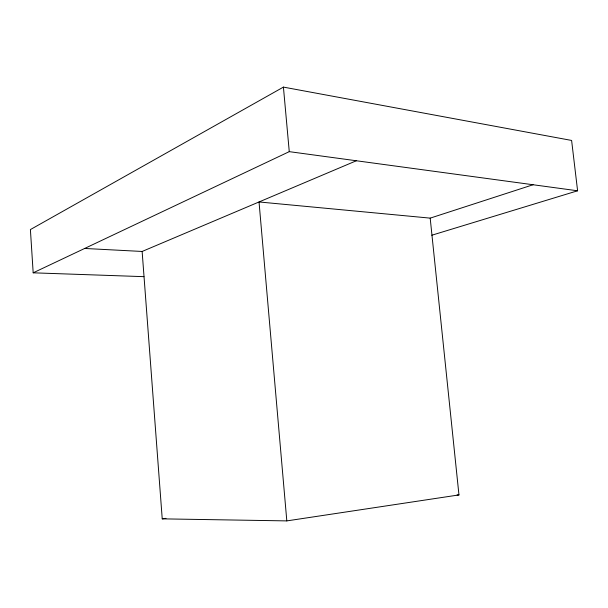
<?xml version="1.0" encoding="UTF-8"?>
<svg xmlns="http://www.w3.org/2000/svg" width="608" height="608" viewBox="0 0 608 608"><rect width="100%" height="100%" fill="white"/><g stroke="black" fill="none" stroke-linecap="round" stroke-linejoin="round"><path stroke-width="0.91" d="M431.794 235.228L577.6 190.79L571.611 140.44L283.419 87.104L30.4 229.573L33.182 272.817L143.967 276.663M33.182 272.817L289.264 151.65L577.6 190.79M84.664 248.459L142.135 251.461L356.349 160.755M430.19 218.128L458.964 494.927L286.816 520.896L259.031 201.962L430.19 218.128L533.079 184.748M142.135 251.461L162.23 518.852L165.976 518.343M457.064 494.958L458.964 494.927M162.23 518.852L286.816 520.896M283.419 87.104L289.264 151.65"/></g></svg>
